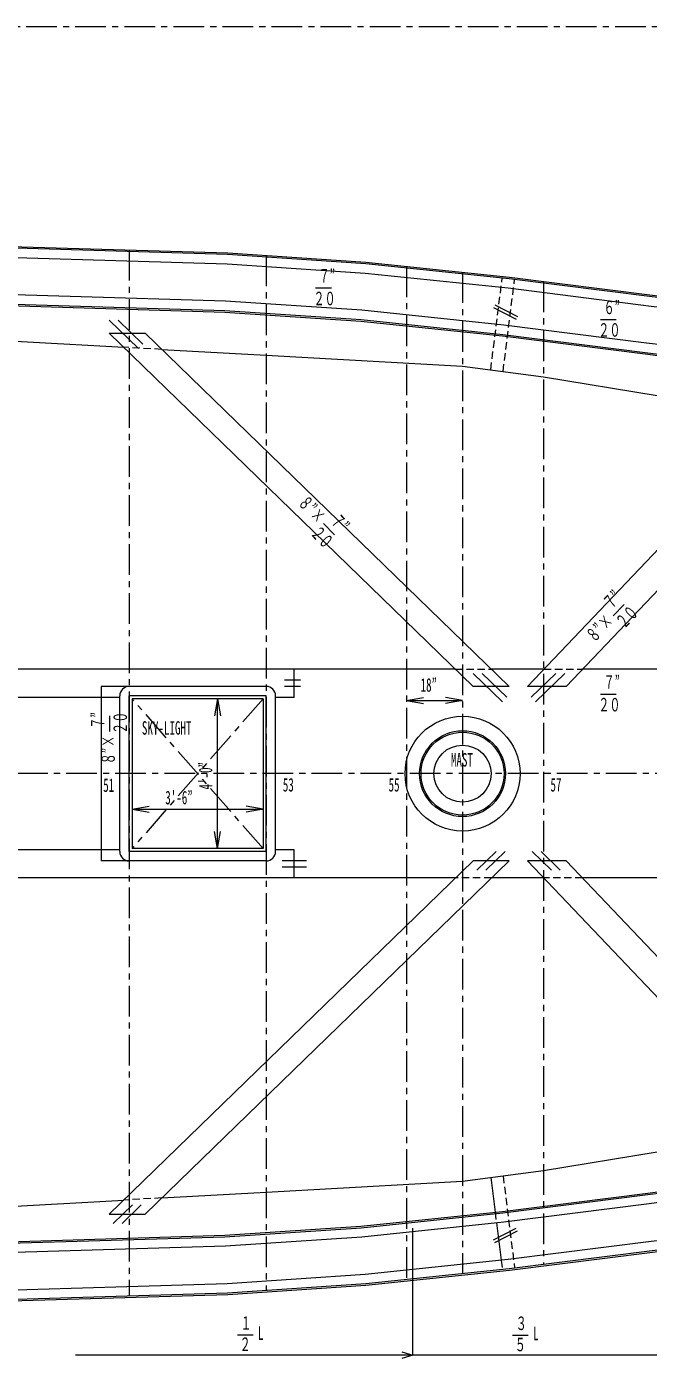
# Model space of a CAD drawing. Units: millimetres, scale not verified. Extents: x -28536 to 28536, y -20184 to 20184.
# Drawn here: x 7724 to 12792, y -11170 to -309 of the extents above; entities that cross this region are included whole.
import ezdxf
from ezdxf.enums import TextEntityAlignment as Align

# ---------------------------------------------------------------- set-up
doc = ezdxf.new("R2010")
doc.units = ezdxf.units.MM
doc.header["$LTSCALE"] = 50
doc.linetypes.add('CHAIN1', pattern=[8, 5, -1, 1, -1])
doc.linetypes.add('DASHED1', pattern=[1.8, 1.2, -0.6])
for name, color, linetype, lineweight in [('0-0_0', 3, 'Continuous', 18), ('0-1_芯', 4, 'CHAIN1', 18), ('0-2_寸法', 2, 'Continuous', 18)]:
    doc.layers.add(name, color=color, linetype=linetype, lineweight=lineweight)
doc.styles.add('ＭＳ ゴシック', font='')
doc.styles.get('ＭＳ ゴシック').set_extended_font_data('MS Gothic')

msp = doc.modelspace()

# ---------------------------------------------------------------- linework, layer by layer
at = {"layer": '0-0_0', "color": 1, "linetype": 'DASHED1'}
for p, q in [((11506.37, -3107.96), (11600.82, -2358.8)), ((11607.17, -3120.67), (11701.77, -2370.32)), ((8825.13, -2940.92), (8515.38, -2923.78)), ((11219.82, -5550.34), (11511.92, -5550.34)), ((11940.69, -5550.34), (12255.18, -5550.34)), ((11511.92, -7252.14), (11219.82, -7252.14)), ((12255.18, -7252.14), (11937.37, -7252.14)), ((11607.17, -9681.82), (11701.77, -10432.16)), ((8825.13, -9861.57), (8515.38, -9878.71)), ((11542.03, -9977.38), (11553.15, -10065.6)), ((11591.28, -10368.07), (11600.82, -10443.69))]:
    msp.add_line(p, q, dxfattribs=at)
at = {"layer": '0-0_0'}
for p, q in [((5899.68, -2534.6), (9339.45, -2636.41)), ((11529.17, -2599.51), (11713.28, -2695.77)), ((11540.93, -2577), (11725.05, -2673.26)), ((8635.19, -2933.7), (8397.42, -2702.78)), ((8670.58, -2897.26), (8470.34, -2702.78)), ((9339.45, -2636.41), (10448.27, -2710.57)), ((10448.27, -2710.57), (11603.24, -2831.52)), ((11363.66, -5690.04), (8397.33, -2809.13)), ((8397.33, -2809.13), (8689.43, -2809.13)), ((11655.76, -5690.04), (8689.43, -2809.13)), ((7103.61, -2845.67), (8515.38, -2923.78)), ((8825.13, -2940.92), (9676.77, -2988.04)), ((12989.83, -4448.81), (11807.63, -5690.04)), ((12989.83, -4779.01), (12122.13, -5690.04)), ((11219.82, -5550.34), (6362.07, -5550.34)), ((9956.94, -5639.24), (9826.16, -5639.24)), ((9905.37, -5778.94), (9905.37, -5550.34)), ((11601.52, -5814.61), (11363.75, -5583.7)), ((11636.91, -5778.17), (11436.67, -5583.7)), ((11940.69, -5550.34), (11511.92, -5550.34)), ((11837.68, -5778.17), (12037.92, -5583.7)), ((11873.08, -5814.61), (12110.84, -5583.7)), ((13105.77, -5550.34), (12255.18, -5550.34)), ((9676.77, -5690.04), (8330.57, -5690.04)), ((8330.57, -5690.04), (8330.57, -7112.44)), ((9956.94, -5690.04), (9826.16, -5690.04)), ((11655.76, -5690.04), (11363.66, -5690.04)), ((12122.13, -5690.04), (11807.63, -5690.04)), ((8482.97, -5778.94), (6362.07, -5778.94)), ((8482.97, -7036.24), (8482.97, -5766.24)), ((9676.77, -5766.24), (8559.17, -5766.24)), ((9651.37, -5791.64), (8584.57, -5791.64)), ((8584.57, -5791.64), (8584.57, -7010.84)), ((9651.37, -5791.64), (9651.37, -7010.84)), ((9676.77, -7036.24), (9676.77, -5766.24)), ((9752.97, -7036.24), (9752.97, -5766.24)), ((9905.37, -5778.94), (9752.97, -5778.94)), ((8482.97, -7023.54), (6362.07, -7023.54)), ((9651.37, -7010.84), (8584.57, -7010.84)), ((9905.37, -7023.54), (9752.97, -7023.54)), ((9905.37, -7252.14), (9905.37, -7023.54)), ((11551.71, -7036.24), (11394.8, -7188.64)), ((11624.63, -7036.24), (11467.71, -7188.64)), ((11844.14, -7036.24), (12001.06, -7188.64)), ((11917.06, -7036.24), (12073.98, -7188.64)), ((9676.77, -7112.44), (8330.57, -7112.44)), ((11363.66, -7112.44), (8397.33, -9993.36)), ((11655.76, -7112.44), (8689.43, -9993.36)), ((10003.91, -7112.44), (9806.82, -7112.44)), ((10003.91, -7163.24), (9806.82, -7163.24)), ((11655.76, -7112.44), (11363.66, -7112.44)), ((12989.83, -8353.68), (11807.63, -7112.44)), ((12122.13, -7112.44), (11807.63, -7112.44)), ((12989.83, -8023.48), (12122.13, -7112.44)), ((11219.82, -7252.14), (6362.07, -7252.14)), ((11940.69, -7252.14), (11511.92, -7252.14)), ((13105.77, -7252.14), (12255.18, -7252.14)), ((11506.37, -9694.53), (11542.03, -9977.38)), ((7103.61, -9956.82), (8515.38, -9878.71)), ((8825.13, -9861.57), (9676.77, -9814.45)), ((11603.24, -9970.97), (12765.5, -9824.44)), ((11604.7, -9983.58), (12767.08, -9837.04)), ((12765.5, -9824.44), (13053.39, -9788.36)), ((12767.08, -9837.04), (13054.97, -9800.96)), ((8585.38, -9917.16), (8428.46, -10069.56)), ((8658.3, -9917.16), (8501.38, -10069.56)), ((10448.27, -10091.92), (11603.24, -9970.97)), ((10449.35, -10104.57), (11604.7, -9983.58)), ((8397.33, -9993.36), (8689.43, -9993.36)), ((9339.45, -10166.08), (10448.27, -10091.92)), ((11553.15, -10065.6), (11591.28, -10368.07)), ((5899.68, -10267.89), (9339.45, -10166.08)), ((5899.93, -10280.59), (9340.06, -10178.77)), ((9340.06, -10178.77), (10449.35, -10104.57)), ((11529.17, -10202.98), (11713.28, -10106.72)), ((11540.93, -10225.48), (11725.05, -10129.23))]:
    msp.add_line(p, q, dxfattribs=at)
for points in [[(13054.97, -2540.75), (12824.1, -2511.82), (11657.11, -2364.69), (10488.43, -2242.31), (9362.09, -2166.97), (5909.12, -2064.77), (3609.03, -2040.42), (-4975.42, -2053.42), (-7289.29, -2091.95), (-9603.21, -2147.97), (-11107.56, -2195.2)], [(5909.37, -2052.07), (9362.7, -2154.29), (10489.52, -2229.65), (11658.56, -2352.08), (12825.69, -2499.22), (13415.73, -2573.16), (13968.08, -2664.05), (14622.32, -2785.63), (15686.15, -3037.1), (16246.82, -3198.41), (16818.66, -3397.9), (17393.78, -3622.41), (17984.54, -3876.44), (18557.01, -4142.71), (19112.82, -4423.7), (19693.89, -4742.35), (20279.22, -5087.07), (20876.81, -5452.47), (21574.29, -5889.86), (22151.39, -6213.83), (22479.57, -6375.22)], [(-10926.4, -2265.75), (-9601.09, -2224.14), (-7287.73, -2168.14), (-4974.73, -2129.61), (3608.69, -2116.62), (5907.59, -2140.96), (9358.41, -2243.1), (10481.92, -2318.24), (11648.37, -2440.4), (12814.63, -2587.43), (12940.87, -2603.25)], [(12921.92, -2908.06), (12776.73, -2889.87), (11613.43, -2743.2), (10455.87, -2621.98), (9343.73, -2547.6), (5901.46, -2445.71), (3607.31, -2421.43), (-4971.96, -2434.41), (-7281.51, -2472.88), (-9592.62, -2528.83), (-10998.83, -2572.98)], [(5899.93, -2521.9), (9340.06, -2623.72), (10449.35, -2697.92), (11604.7, -2818.91), (12767.08, -2965.45), (13054.97, -3001.53)], [(11603.24, -2831.52), (12765.5, -2978.05), (13053.39, -3014.13)], [(9676.77, -2988.04), (11276.97, -3077.44), (11937.37, -3163.9), (12862.83, -3317.37)], [(9676.77, -7036.24), (8559.17, -7036.24), (8559.17, -5766.24)], [(5909.37, -10750.42), (9362.7, -10648.2), (10489.52, -10572.84), (11658.56, -10450.41), (12825.69, -10303.27), (13415.73, -10229.33), (13968.08, -10138.44), (14622.32, -10016.86), (15686.15, -9765.39), (16246.82, -9604.08), (16818.66, -9404.59), (17393.78, -9180.08), (17984.54, -8926.05), (18557.01, -8659.78), (19112.82, -8378.79), (19693.89, -8060.14), (20279.22, -7715.42), (20876.81, -7350.02), (21574.29, -6912.63), (22151.39, -6588.66), (22479.57, -6427.27)], [(9676.77, -9814.45), (11276.97, -9725.04), (11937.37, -9638.59), (12862.83, -9485.12)], [(12921.92, -9894.43), (12776.73, -9912.62), (11613.43, -10059.29), (10455.87, -10180.51), (9343.73, -10254.89), (5901.46, -10356.78), (3607.31, -10381.06), (-4971.96, -10368.08), (-7281.51, -10329.61), (-9592.62, -10273.66), (-10998.83, -10229.51)], [(-11108.29, -10607.24), (-9603.21, -10654.52), (-7289.29, -10710.54), (-4975.42, -10749.07), (3609.03, -10762.06), (5909.12, -10737.72), (9362.09, -10635.52), (10488.43, -10560.18), (11657.11, -10437.8), (12824.1, -10290.67), (13413.91, -10216.76), (13519.57, -10199.37)], [(-10926.4, -10536.74), (-9601.09, -10578.35), (-7287.73, -10634.35), (-4974.73, -10672.87), (3608.69, -10685.86), (5907.59, -10661.53), (9358.41, -10559.39), (10481.92, -10484.25), (11648.37, -10362.09), (12814.63, -10215.06), (12940.87, -10199.24)]]:
    msp.add_lwpolyline(points, dxfattribs=at)
for radius in [468.48, 350.06, 338.35, 232.94]:
    msp.add_circle((11276.97, -6401.24), radius, dxfattribs=at)
for centre, start, end in [((8559.17, -5766.24), 90, 180), ((9676.77, -5766.24), 360, 90), ((8559.17, -7036.24), 180, 270), ((9676.77, -7036.24), 270, 360)]:
    msp.add_arc(centre, 76.2, start, end, dxfattribs=at)
at = {"layer": '0-1_芯'}
for p, q in [((-13079.78, -308.96), (21133.07, -308.96)), ((8559.17, -2130.5), (8559.17, -10659.28)), ((9676.77, -2175.29), (9676.77, -10614.47)), ((10819.77, -2264.24), (10819.77, -10525.48)), ((11276.97, -2312.11), (11276.97, -10477.6)), ((11937.37, -2387.23), (11937.37, -10402.46)), ((9651.37, -7010.84), (8584.57, -5791.64)), ((9651.37, -5791.64), (8584.57, -7010.84)), ((23496.11, -6401.24), (-24080.48, -6401.24))]:
    msp.add_line(p, q, dxfattribs=at)
at = {"layer": '0-2_寸法'}
for p, q in [((10079.53, -2439.81), (10207.77, -2439.81)), ((12401.96, -2696.27), (12530.2, -2696.27)), ((10144.86, -4360.42), (10234.2, -4452.42)), ((12504.86, -5114.9), (12593.58, -5022.3)), ((12401.96, -5752.47), (12530.2, -5752.47)), ((9278.29, -5791.64), (9253.98, -5929.52)), ((9278.29, -7010.84), (9278.29, -5791.64)), ((9278.29, -5791.64), (9302.6, -5929.52)), ((10819.77, -5804.19), (10957.64, -5779.88)), ((10819.77, -5804.19), (11276.97, -5804.19)), ((10819.77, -5804.19), (10957.64, -5828.5)), ((11276.97, -5804.19), (11139.09, -5779.88)), ((11276.97, -5804.19), (11139.09, -5828.5)), ((8400.47, -6058.68), (8400.47, -5930.44)), ((8584.57, -6691.08), (8722.44, -6666.77)), ((8584.57, -6691.08), (9651.37, -6691.08)), ((8584.57, -6691.08), (8722.44, -6715.39)), ((9651.37, -6691.08), (9513.49, -6666.77)), ((9651.37, -6691.08), (9513.49, -6715.39)), ((9278.29, -7010.84), (9253.98, -6872.97)), ((9278.29, -7010.84), (9302.6, -6872.97)), ((10870.93, -11143.51), (10870.93, -10109.12)), ((9441.36, -10977.05), (9569.6, -10977.05)), ((11684.1, -10979.51), (11812.34, -10979.51)), ((12906.6, -11143.51), (8123.11, -11143.51))]:
    msp.add_line(p, q, dxfattribs=at)
msp.add_lwpolyline([(10780.73, -11117.23), (10870.93, -11143.51), (10780.73, -11169.79)], dxfattribs=at)

# ---------------------------------------------------------------- texts
at = {"layer": '0-2_寸法', "style": 'ＭＳ ゴシック', "width": 0.6}
for s, p in [('７”', (10104.38, -2429.8)), ('２０', (10061.93, -2614.14)), ('６”', (12426.81, -2686.26)), ('２０', (12384.36, -2870.61)), ('18”', (10934.86, -5765.63)), ('７”', (12426.81, -5742.46)), ('２０', (12384.36, -5926.81)), ('SKY-LIGHT', (8663.14, -6116.24)), ('MAST', (11182.17, -6376.34)), ('51', (8347.53, -6582.89)), ('53', (9811.77, -6579.7)), ('55', (10673.93, -6579.7)), ('57', (11993.55, -6579.7)), ("3'-6”", (8853.61, -6684.13)), ('１', (9467.94, -10969.58)), ('３', (11710.68, -10972.04)), ('L', (9609.25, -11052.14)), ('L', (11851.99, -11054.61)), ('２', (9460.32, -11142.26)), ('５', (11703.07, -11144.72))]:
    msp.add_text(s, height=110, dxfattribs=at).set_placement(p, align=Align.BOTTOM_LEFT)
for s, rotation, p in [('８”', 314.159, (9905.62, -4222)), ('×', 314.159, (10004.54, -4324.15)), ('７”', 314.159, (10169.36, -4371.28)), ('２０', 314.159, (10007.54, -4469.25)), ('７”', 46.223, (12514.82, -5090.02)), ('２０', 46.223, (12618.56, -5248.21)), ('８”', 46.223, (12375.13, -5358.97)), ('×', 46.223, (12473.66, -5256.44)), ('７”', 90, (8390.46, -6033.83)), ('２０', 90, (8574.8, -6076.28)), ('×', 90, (8475.87, -6182.46)), ('８”', 90, (8475.67, -6324.66)), ("4'-0”", 90, (9269.86, -6530.28))]:
    msp.add_text(s, height=110, rotation=rotation, dxfattribs=at).set_placement(p, align=Align.BOTTOM_LEFT)

doc.saveas('drawing.dxf')
